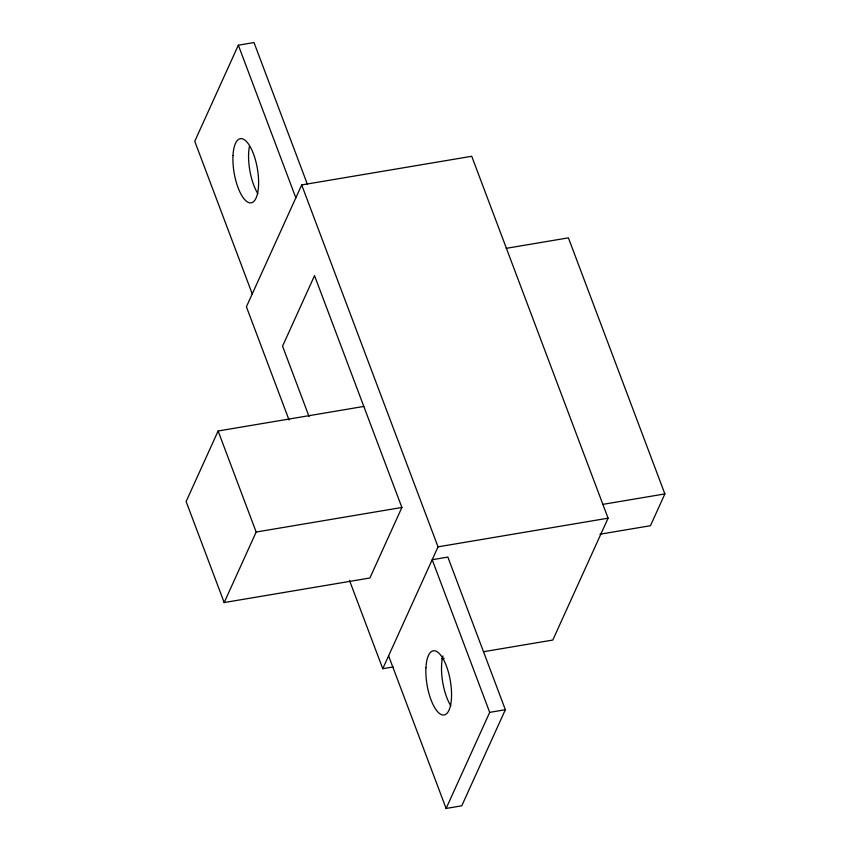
<?xml version="1.0" encoding="UTF-8"?>
<svg xmlns="http://www.w3.org/2000/svg" width="851" height="851" viewBox="0 0 851 851"><rect width="100%" height="100%" fill="white"/><g stroke="black" fill="none" stroke-linecap="round" stroke-linejoin="round"><path stroke-width="1.28" d="M307.296 184.007L254.002 42.55L238.333 45.188L194.751 141.287L252.247 293.914M483.474 651.728L552.799 640.048L608.082 518.185L471.731 156.276L301.69 184.933L246.407 306.796L289.042 419.969M363.824 406.438L218.111 431L186.124 501.526L224.185 602.551L369.898 577.989L401.885 507.473L314.54 275.65L282.553 346.166L309.051 416.501M224.185 602.551L256.172 532.035L218.111 431M393.215 666.939L382.759 668.705L438.031 546.842L301.69 184.933M446.105 808.45L489.697 712.361L432.191 559.724L447.849 557.086L505.356 709.713L461.763 805.812L446.105 808.45L388.599 655.823M506.217 248.332L568.404 237.855L664.876 493.92L650.462 525.705L599.934 534.226M256.172 532.035L401.885 507.473M602.689 504.398L664.876 493.92M438.031 546.842L608.082 518.185M441.616 658.791L444.233 658.344M489.697 712.361L505.356 709.713M238.333 45.188L295.84 197.815M349.484 580.403L382.759 668.705M450.86 705.862A32.54 11.818 80.4 0 1 442.988 655.93M257.917 193.73A32.54 11.818 80.4 0 1 249.481 146.117M232.993 155.573A32.54 11.818 80.4 0 0 250.811 202.889A32.54 11.818 80.4 0 0 253.438 153.797A32.54 11.818 80.4 0 0 232.993 155.573M425.936 667.705A32.54 11.818 80.4 0 0 443.765 715.021A32.54 11.818 80.4 0 0 446.381 665.929A32.54 11.818 80.4 0 0 425.936 667.705"/></g></svg>
